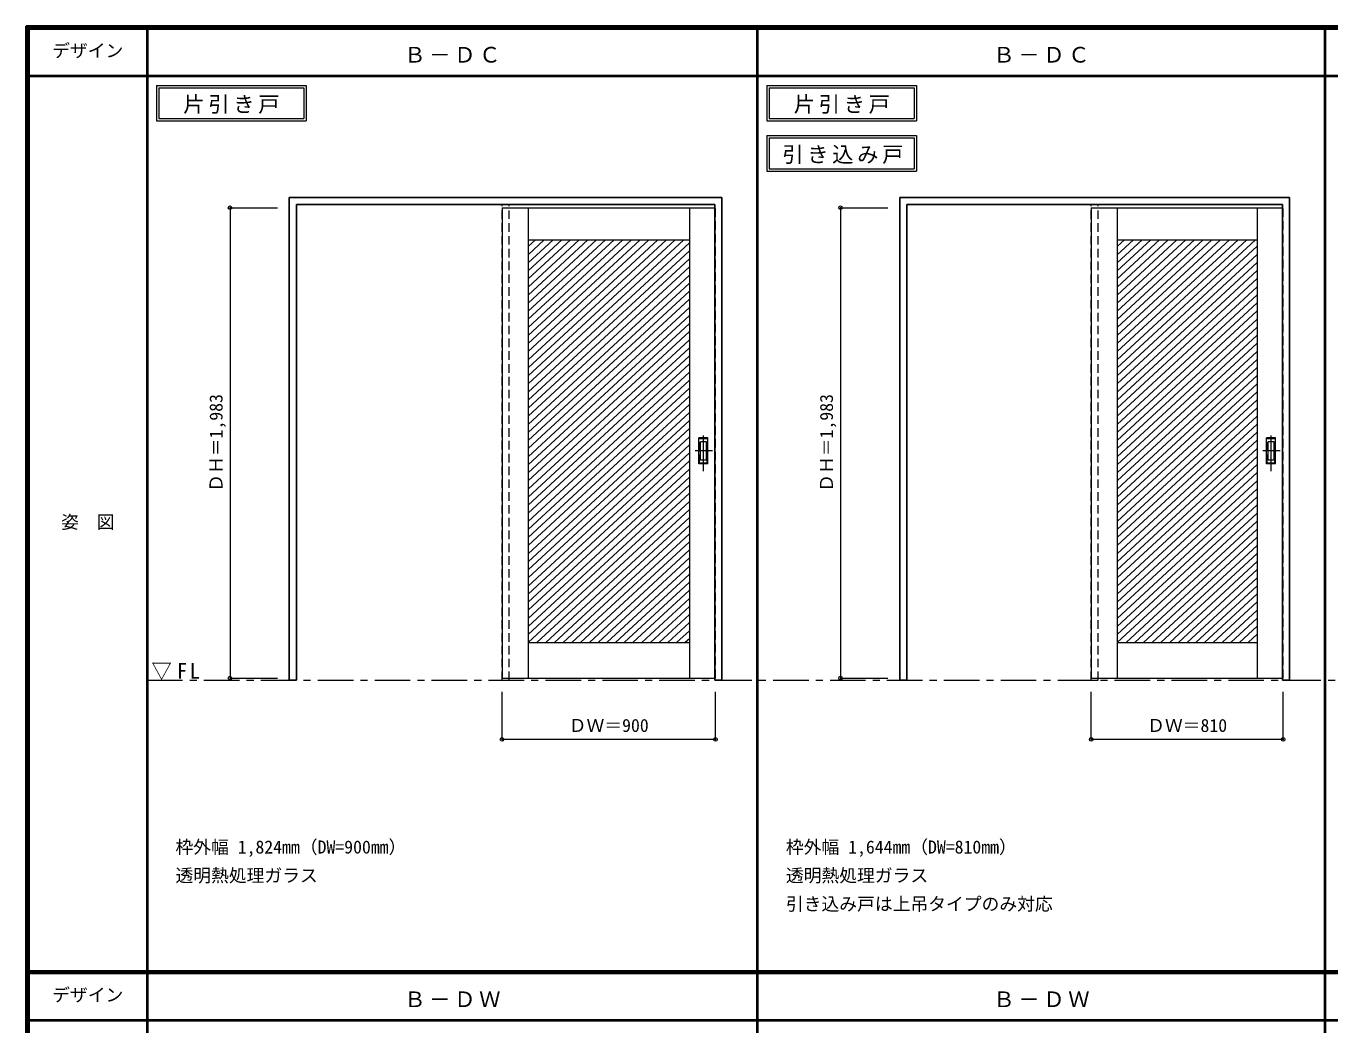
# Model space of a CAD drawing. Units: millimetres, scale not verified. Extents: x -6000 to 5700, y -4307 to 4260.
# Drawn here: x -6000 to -502, y -36 to 4175 of the extents above; entities that cross this region are included whole.
import ezdxf
from ezdxf.enums import TextEntityAlignment as Align

# ---------------------------------------------------------------- set-up
doc = ezdxf.new("R2010")
doc.units = ezdxf.units.MM
doc.header["$LTSCALE"] = 30
doc.header["$PDMODE"] = 32
doc.header["$PDSIZE"] = 15
doc.linetypes.add('CHAIN1', pattern=[8, 5, -1, 1, -1])
doc.linetypes.add('DASHED1', pattern=[1.8, 1.2, -0.6])
for name, color, linetype, lineweight in [('0-1_通り芯', 7, 'CHAIN1', 18), ('0-2_扉', 7, 'Continuous', 18), ('0-4_枠', 3, 'Continuous', 25), ('0-6_引手', 7, 'Continuous', 18), ('0-A_文字', 7, 'Continuous', 18), ('0-B_寸法', 7, 'Continuous', 9), ('0-C_ハッチ', 4, 'Continuous', 9), ('F-1_枠', 6, 'Continuous', 40), ('F-A_文字', 7, 'Continuous', 18)]:
    doc.layers.add(name, color=color, linetype=linetype, lineweight=lineweight)
doc.styles.add('ＭＳ ゴシック', font='')
doc.styles.get('ＭＳ ゴシック').set_extended_font_data('MS Gothic')

msp = doc.modelspace()

# ---------------------------------------------------------------- linework, layer by layer
at = {"layer": '0-1_通り芯'}
msp.add_line((-5490, 1418), (1678, 1418), dxfattribs=at)
at = {"layer": '0-2_扉'}
for p, q in [((-3993, 3409.5), (-3993, 1426.5)), ((-3993, 3409.5), (-3096, 3409.5)), ((-3883, 3409.5), (-3883, 1426.5)), ((-3203, 3409.5), (-3203, 1426.5)), ((-1509, 3409.5), (-1509, 1426.5)), ((-1509, 3409.5), (-702, 3409.5)), ((-1399, 3409.5), (-1399, 1426.5)), ((-809, 3409.5), (-809, 1426.5)), ((-3883, 3274.5), (-3203, 3274.5)), ((-1399, 3274.5), (-809, 3274.5)), ((-3883, 1576.5), (-3203, 1576.5)), ((-1399, 1576.5), (-809, 1576.5)), ((-3993, 1426.5), (-3096, 1426.5)), ((-1509, 1426.5), (-702, 1426.5))]:
    msp.add_line(p, q, dxfattribs=at)
at = {"layer": '0-2_扉', "color": 4, "linetype": 'DASHED1', "lineweight": 9}
for p, q in [((-3096, 3409.5), (-3093, 3409.5)), ((-3093, 1426.5), (-3093, 3409.5)), ((-702, 3409.5), (-699, 3409.5)), ((-3096, 1426.5), (-3093, 1426.5))]:
    msp.add_line(p, q, dxfattribs=at)
msp.add_lwpolyline([(-702, 1426.5), (-699, 1426.5), (-699, 3409.5)], dxfattribs=at)
at = {"layer": '0-4_枠'}
for p, q in [((-4890, 1418), (-4890, 3453)), ((-4890, 3453), (-3066, 3453)), ((-4860, 3423), (-3096, 3423)), ((-3096, 1418), (-3096, 3423)), ((-3066, 1418), (-3066, 3453)), ((-2316, 1418), (-2316, 3453)), ((-2316, 3453), (-672, 3453)), ((-2286, 3423), (-702, 3423)), ((-702, 1418), (-702, 3423)), ((-672, 1418), (-672, 3453)), ((-3096, 1418), (-3066, 1418)), ((-702, 1418), (-672, 1418))]:
    msp.add_line(p, q, dxfattribs=at)
at = {"layer": '0-4_枠', "color": 4, "linetype": 'DASHED1', "lineweight": 9}
for p, q in [((-3993, 1418), (-3993, 3423)), ((-3963, 1418), (-3963, 3423)), ((-1509, 1418), (-1509, 3423)), ((-1479, 1418), (-1479, 3423)), ((-3993, 1418), (-3963, 1418)), ((-1509, 1418), (-1479, 1418))]:
    msp.add_line(p, q, dxfattribs=at)
at = {"layer": '0-4_枠'}
for points in [[(-4890, 1418), (-4860, 1418), (-4860, 3423)], [(-2316, 1418), (-2286, 1418), (-2286, 3423)]]:
    msp.add_lwpolyline(points, dxfattribs=at)
at = {"layer": '0-6_引手'}
for p, q in [((-3125, 2439), (-3163, 2439)), ((-3163, 2329), (-3163, 2439)), ((-3131.5, 2423), (-3156.5, 2423)), ((-3156.5, 2345), (-3156.5, 2423)), ((-3131.5, 2345), (-3131.5, 2423)), ((-3125, 2329), (-3125, 2439)), ((-731, 2439), (-769, 2439)), ((-769, 2329), (-769, 2439)), ((-737.5, 2423), (-762.5, 2423)), ((-762.5, 2345), (-762.5, 2423)), ((-737.5, 2345), (-737.5, 2423)), ((-731, 2329), (-731, 2439)), ((-3125, 2329), (-3163, 2329)), ((-3131.5, 2345), (-3156.5, 2345)), ((-731, 2329), (-769, 2329)), ((-737.5, 2345), (-762.5, 2345))]:
    msp.add_line(p, q, dxfattribs=at)
at = {"layer": '0-6_引手', "linetype": 'DASHED1'}
for p, q in [((-3160, 2333), (-3160, 2435)), ((-766, 2333), (-766, 2435)), ((-3128, 2333), (-3160, 2333)), ((-734, 2333), (-766, 2333))]:
    msp.add_line(p, q, dxfattribs=at)
at = {"layer": '0-6_引手', "linetype": 'CHAIN1'}
for p, q in [((-3144, 2298.77), (-3144, 2469.62)), ((-750, 2298.77), (-750, 2469.62)), ((-3105.93, 2384), (-3178.44, 2384)), ((-711.93, 2384), (-784.44, 2384))]:
    msp.add_line(p, q, dxfattribs=at)
at = {"layer": '0-6_引手', "linetype": 'DASHED1'}
for points in [[(-3128, 2333), (-3128, 2435), (-3160, 2435)], [(-734, 2333), (-734, 2435), (-766, 2435)]]:
    msp.add_lwpolyline(points, dxfattribs=at)
at = {"layer": '0-A_文字'}
for p, q in [((-5450, 3925), (-5450, 3775)), ((-5440, 3915), (-5440, 3785)), ((-5440, 3915), (-4828.97, 3915)), ((-4828.97, 3915), (-4828.97, 3785)), ((-2876, 3925), (-2876, 3775)), ((-2866, 3915), (-2866, 3785)), ((-2866, 3915), (-2254.97, 3915)), ((-2254.97, 3915), (-2254.97, 3785)), ((-5450, 3775), (-4818.97, 3775)), ((-5440, 3785), (-4828.97, 3785)), ((-2876, 3775), (-2244.97, 3775)), ((-2866, 3785), (-2254.97, 3785)), ((-2876, 3713.53), (-2876, 3563.53)), ((-2866, 3703.53), (-2866, 3573.53)), ((-2866, 3703.53), (-2254.97, 3703.53)), ((-2254.97, 3703.53), (-2254.97, 3573.53)), ((-2876, 3563.53), (-2244.97, 3563.53)), ((-2866, 3573.53), (-2254.97, 3573.53))]:
    msp.add_line(p, q, dxfattribs=at)
for points in [[(-5450, 3925), (-4818.97, 3925), (-4818.97, 3775)], [(-2876, 3925), (-2244.97, 3925), (-2244.97, 3775)], [(-2876, 3713.53), (-2244.97, 3713.53), (-2244.97, 3563.53)]]:
    msp.add_lwpolyline(points, dxfattribs=at)
at = {"layer": '0-B_寸法', "color": 4}
for p, q in [((-5140, 3409.5), (-5140, 1426.5)), ((-5140, 3409.5), (-4940, 3409.5)), ((-2566, 3409.5), (-2566, 1426.5)), ((-2566, 3409.5), (-2366, 3409.5)), ((-5140, 1426.5), (-4940, 1426.5)), ((-2566, 1426.5), (-2366, 1426.5)), ((-3993, 1168), (-3993, 1368)), ((-3093, 1168), (-3093, 1368)), ((-1509, 1168), (-1509, 1368)), ((-699, 1168), (-699, 1368)), ((-3093, 1168), (-3993, 1168)), ((-699, 1168), (-1509, 1168))]:
    msp.add_line(p, q, dxfattribs=at)
at = {"layer": '0-B_寸法'}
for p in [(-5140, 3409.5), (-2566, 3409.5), (-5140, 1426.5), (-2566, 1426.5), (-3993, 1168), (-3093, 1168), (-1509, 1168), (-699, 1168)]:
    msp.add_point(p, dxfattribs=at)
at = {"layer": '0-C_ハッチ'}
for p, q in [((-3814.86, 3274.5), (-3883, 3211.4)), ((-3778.06, 3274.5), (-3883, 3177.33)), ((-3741.26, 3274.5), (-3883, 3143.26)), ((-3704.47, 3274.5), (-3883, 3109.19)), ((-3851.65, 3274.5), (-3883, 3245.47)), ((-3667.67, 3274.5), (-3883, 3075.12)), ((-3630.87, 3274.5), (-3883, 3041.05)), ((-3594.08, 3274.5), (-3883, 3006.98)), ((-3557.28, 3274.5), (-3883, 2972.91)), ((-3520.48, 3274.5), (-3883, 2938.84)), ((-3483.68, 3274.5), (-3883, 2904.76)), ((-3446.89, 3274.5), (-3883, 2870.69)), ((-3410.09, 3274.5), (-3883, 2836.62)), ((-3373.29, 3274.5), (-3883, 2802.55)), ((-3336.5, 3274.5), (-3883, 2768.48)), ((-3299.7, 3274.5), (-3883, 2734.41)), ((-3226.11, 3274.5), (-3883, 2666.27)), ((-3262.9, 3274.5), (-3883, 2700.34)), ((-3203, 3261.83), (-3883, 2632.2)), ((-1330.86, 3274.5), (-1399, 3211.4)), ((-1294.06, 3274.5), (-1399, 3177.33)), ((-1257.26, 3274.5), (-1399, 3143.26)), ((-1220.47, 3274.5), (-1399, 3109.19)), ((-1367.65, 3274.5), (-1399, 3245.47)), ((-1183.67, 3274.5), (-1399, 3075.12)), ((-1146.87, 3274.5), (-1399, 3041.05)), ((-1110.08, 3274.5), (-1399, 3006.98)), ((-1073.28, 3274.5), (-1399, 2972.91)), ((-1036.48, 3274.5), (-1399, 2938.83)), ((-999.68, 3274.5), (-1399, 2904.76)), ((-962.89, 3274.5), (-1399, 2870.69)), ((-926.09, 3274.5), (-1399, 2836.62)), ((-889.29, 3274.5), (-1399, 2802.55)), ((-852.5, 3274.5), (-1399, 2768.48)), ((-815.7, 3274.5), (-1399, 2734.41)), ((-809, 3246.63), (-1399, 2700.34)), ((-3203, 3227.75), (-3883, 2598.12)), ((-3203, 3193.68), (-3883, 2564.05)), ((-809, 3212.56), (-1399, 2666.27)), ((-3203, 3159.61), (-3883, 2529.98)), ((-809, 3178.49), (-1399, 2632.2)), ((-809, 3144.42), (-1399, 2598.12)), ((-3203, 3125.54), (-3883, 2495.91)), ((-3203, 3091.47), (-3883, 2461.84)), ((-809, 3110.35), (-1399, 2564.05)), ((-3203, 3057.4), (-3883, 2427.77)), ((-809, 3076.28), (-1399, 2529.98)), ((-809, 3042.21), (-1399, 2495.91)), ((-3203, 3023.33), (-3883, 2393.7)), ((-3203, 2989.26), (-3883, 2359.63)), ((-809, 3008.14), (-1399, 2461.84)), ((-809, 2974.07), (-1399, 2427.77)), ((-3203, 2955.19), (-3883, 2325.56)), ((-3203, 2921.11), (-3883, 2291.48)), ((-809, 2939.99), (-1399, 2393.7)), ((-3203, 2887.04), (-3883, 2257.41)), ((-809, 2905.92), (-1399, 2359.63)), ((-809, 2871.85), (-1399, 2325.56)), ((-3203, 2852.97), (-3883, 2223.34)), ((-3203, 2818.9), (-3883, 2189.27)), ((-809, 2837.78), (-1399, 2291.48)), ((-3203, 2784.83), (-3883, 2155.2)), ((-3203, 2750.76), (-3883, 2121.13)), ((-809, 2803.71), (-1399, 2257.41)), ((-809, 2769.64), (-1399, 2223.34)), ((-3203, 2716.69), (-3883, 2087.06)), ((-809, 2735.57), (-1399, 2189.27)), ((-809, 2701.5), (-1399, 2155.2)), ((-3203, 2682.62), (-3883, 2052.99)), ((-3203, 2648.55), (-3883, 2018.92)), ((-809, 2667.43), (-1399, 2121.13)), ((-3203, 2614.48), (-3883, 1984.85)), ((-809, 2633.35), (-1399, 2087.06)), ((-809, 2599.28), (-1399, 2052.99)), ((-3203, 2580.4), (-3883, 1950.77)), ((-3203, 2546.33), (-3883, 1916.7)), ((-809, 2565.21), (-1399, 2018.92)), ((-809, 2531.14), (-1399, 1984.85)), ((-3203, 2512.26), (-3883, 1882.63)), ((-3203, 2478.19), (-3883, 1848.56)), ((-809, 2497.07), (-1399, 1950.77)), ((-3203, 2444.12), (-3883, 1814.49)), ((-809, 2463), (-1399, 1916.7)), ((-809, 2428.93), (-1399, 1882.63)), ((-3203, 2410.05), (-3883, 1780.42)), ((-3203, 2375.98), (-3883, 1746.35)), ((-809, 2394.86), (-1399, 1848.56)), ((-3203, 2341.91), (-3883, 1712.28)), ((-809, 2360.79), (-1399, 1814.49)), ((-809, 2326.72), (-1399, 1780.42)), ((-3203, 2307.84), (-3883, 1678.21)), ((-3203, 2273.76), (-3883, 1644.13)), ((-809, 2292.64), (-1399, 1746.35)), ((-809, 2258.57), (-1399, 1712.28)), ((-3203, 2239.69), (-3883, 1610.06)), ((-3203, 2205.62), (-3883, 1575.99)), ((-809, 2224.5), (-1399, 1678.21)), ((-3203, 2171.55), (-3845.66, 1576.5)), ((-809, 2190.43), (-1399, 1644.13)), ((-809, 2156.36), (-1399, 1610.06)), ((-3203, 2137.48), (-3808.86, 1576.5)), ((-3203, 2103.41), (-3772.06, 1576.5)), ((-809, 2122.29), (-1399, 1575.99)), ((-3203, 2069.34), (-3735.27, 1576.5)), ((-3203, 2035.27), (-3698.47, 1576.5)), ((-809, 2088.22), (-1361.66, 1576.5)), ((-809, 2054.15), (-1324.86, 1576.5)), ((-3203, 2001.2), (-3661.67, 1576.5)), ((-809, 2020.08), (-1288.06, 1576.5)), ((-809, 1986), (-1251.27, 1576.5)), ((-3203, 1967.13), (-3624.88, 1576.5)), ((-3203, 1933.05), (-3588.08, 1576.5)), ((-809, 1951.93), (-1214.47, 1576.5)), ((-3203, 1898.98), (-3551.28, 1576.5)), ((-809, 1917.86), (-1177.67, 1576.5)), ((-809, 1883.79), (-1140.88, 1576.5)), ((-3203, 1864.91), (-3514.49, 1576.5)), ((-3203, 1830.84), (-3477.69, 1576.5)), ((-809, 1849.72), (-1104.08, 1576.5)), ((-809, 1815.65), (-1067.28, 1576.5)), ((-3203, 1796.77), (-3440.89, 1576.5)), ((-3203, 1762.7), (-3404.09, 1576.5)), ((-809, 1781.58), (-1030.48, 1576.5)), ((-3203, 1728.63), (-3367.3, 1576.5)), ((-809, 1747.51), (-993.69, 1576.5)), ((-809, 1713.44), (-956.89, 1576.5)), ((-3203, 1694.56), (-3330.5, 1576.5)), ((-3203, 1660.49), (-3293.7, 1576.5)), ((-809, 1679.37), (-920.09, 1576.5)), ((-3203, 1626.41), (-3256.91, 1576.5)), ((-809, 1645.29), (-883.3, 1576.5)), ((-809, 1611.22), (-846.5, 1576.5)), ((-3203, 1592.34), (-3220.11, 1576.5))]:
    msp.add_line(p, q, dxfattribs=at)
at = {"layer": 'F-1_枠'}
for p, q in [((-6000, 4175), (5700, 4175)), ((-6000, 4175), (-6000, -4205)), ((-6000, 4170), (5700, 4170)), ((-6000, 4165), (5700, 4165)), ((-5995, 4175), (-5995, -4205)), ((-5990, 4175), (-5990, -4205)), ((-5490, 4175), (-5490, -3790)), ((-2916, -3790), (-2916, 4175)), ((-522, -3790), (-522, 4175)), ((-6000, 3965), (5700, 3965)), ((-6000, 190.5), (5700, 190.5)), ((-6000, 187.5), (5700, 187.5)), ((-6000, 184.5), (5700, 184.5)), ((-6000, -15.5), (5700, -15.5))]:
    msp.add_line(p, q, dxfattribs=at)

# ---------------------------------------------------------------- texts
at = {"layer": '0-A_文字', "style": 'ＭＳ ゴシック'}
for s, p in [('枠外幅 1,824mm（DW=900mm）', (-5370, 670.5)), ('枠外幅 1,644mm（DW=810mm）', (-2796, 670.5)), ('透明熱処理ガラス', (-5370, 550.5)), ('透明熱処理ガラス', (-2796, 550.5)), ('引き込み戸は上吊タイプのみ対応', (-2796, 430.5))]:
    msp.add_text(s, height=54.99, dxfattribs=at).set_placement(p, align=Align.BOTTOM_LEFT)
at = {"layer": '0-A_文字', "char_height": 65.98, "attachment_point": 7, "style": 'ＭＳ ゴシック'}
for s, insert in [('\\T1.17;Ｂ－ＤＣ', (-4405.5, 4020)), ('\\T1.17;Ｂ－ＤＣ', (-1921.5, 4020)), ('\\T1.17;片引き戸', (-5336.98, 3805)), ('\\T1.17;片引き戸', (-2762.98, 3805)), ('\\T1.17;引き込み戸', (-2811.34, 3593.53)), ('\\T1.26;\\W0.95;▽FL', (-5471.25, 1418)), ('\\T1.17;Ｂ－ＤＷ', (-4405.5, 39.5)), ('\\T1.17;Ｂ－ＤＷ', (-1921.5, 39.5))]:
    msp.add_mtext(s, dxfattribs=dict(at, insert=insert))
at = {"layer": '0-B_寸法', "style": 'ＭＳ ゴシック'}
for p in [(-5155, 2211.75), (-2581, 2211.75)]:
    msp.add_text('ＤＨ＝1,983', height=54.99, rotation=90, dxfattribs=at).set_placement(p, align=Align.BOTTOM_LEFT)
for s, p in [('ＤＷ＝900', (-3711.75, 1183)), ('ＤＷ＝810', (-1272.75, 1183))]:
    msp.add_text(s, height=54.99, dxfattribs=at).set_placement(p, align=Align.BOTTOM_LEFT)
at = {"layer": 'F-A_文字', "style": 'ＭＳ ゴシック'}
for s, p in [('デザイン', (-5890, 4027.5)), ('姿\u3000図', (-5852.5, 2040.25)), ('デザイン', (-5890, 47))]:
    msp.add_text(s, height=54.99, dxfattribs=at).set_placement(p, align=Align.BOTTOM_LEFT)

doc.saveas('drawing.dxf')
